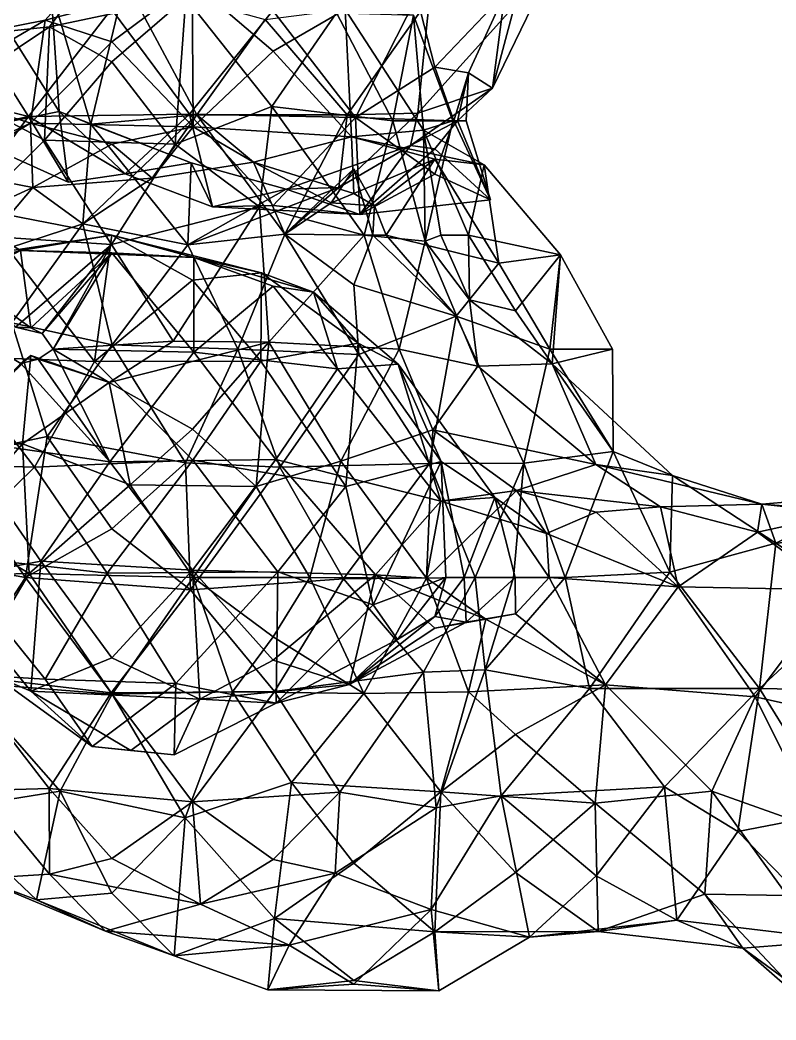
# Model space of a CAD drawing. Extents: x 290083 to 295691, y 4553739 to 4561622.
# Drawn here: x 293610.3 to 293728.3, y 4559033.9 to 4559189.9 of the extents above; entities that cross this region are included whole.
import ezdxf

# ---------------------------------------------------------------- set-up
doc = ezdxf.new("R2010")
doc.units = 0
doc.layers.add('Au_ppm_Pref_-_0_3', color=7, linetype='CONTINUOUS')

msp = doc.modelspace()

# ---------------------------------------------------------------- linework, layer by layer
at = {"layer": 'Au_ppm_Pref_-_0_3'}
for points in [[(293614.9, 4559188.85, 1828.14), (293602.07, 4559187.5, 1822.65), (293622.9, 4559199.68, 1823.33)], [(293622.9, 4559199.68, 1823.33), (293602.07, 4559187.5, 1822.65), (293614.21, 4559189.9, 1817.91)], [(293637.18, 4559195.9, 1816.82), (293622.9, 4559199.68, 1823.33), (293614.21, 4559189.9, 1817.91)], [(293622.9, 4559199.68, 1823.33), (293636.15, 4559193.36, 1829.73), (293614.9, 4559188.85, 1828.14)], [(293614.21, 4559189.9, 1817.91), (293624.6, 4559186.52, 1813.32), (293637.18, 4559195.9, 1816.82)], [(293626.68, 4559196.06, 1797.29), (293621.35, 4559173.67, 1793.46), (293615.13, 4559194.77, 1793.01)], [(293637.87, 4559175.1, 1800.14), (293621.35, 4559173.67, 1793.46), (293626.68, 4559196.06, 1797.29)], [(293637.3, 4559173.25, 1811.79), (293637.18, 4559195.9, 1816.82), (293624.6, 4559186.52, 1813.32)], [(293648.54, 4559189.99, 1799.08), (293637.87, 4559175.1, 1800.14), (293626.68, 4559196.06, 1797.29)], [(293637.3, 4559173.25, 1811.79), (293649.8, 4559185.06, 1813.81), (293637.18, 4559195.9, 1816.82)], [(293637.18, 4559195.9, 1816.82), (293649.8, 4559185.06, 1813.81), (293661.05, 4559191.54, 1817.59)], [(293611.62, 4559174.88, 1776.26), (293599.38, 4559194.27, 1773.52), (293596.49, 4559178.63, 1772.77)], [(293624.55, 4559191.62, 1774.17), (293599.38, 4559194.27, 1773.52), (293611.62, 4559174.88, 1776.26)], [(293616.42, 4559175.63, 1786.85), (293600.51, 4559172.43, 1783.42), (293604.77, 4559194.15, 1786.87)], [(293615.13, 4559194.77, 1793.01), (293616.42, 4559175.63, 1786.85), (293604.77, 4559194.15, 1786.87)], [(293615.13, 4559194.77, 1793.01), (293621.35, 4559173.67, 1793.46), (293616.42, 4559175.63, 1786.85)], [(293675, 4559182.55, 1779.01), (293685.92, 4559194.06, 1782.55), (293672.2, 4559193.58, 1776.16)], [(293675, 4559182.55, 1779.01), (293680.29, 4559181.68, 1781.8), (293685.92, 4559194.06, 1782.55)], [(293680.29, 4559181.68, 1781.8), (293684, 4559179.27, 1787.74), (293685.92, 4559194.06, 1782.55)], [(293685.92, 4559194.06, 1782.55), (293684, 4559179.27, 1787.74), (293690.22, 4559192.01, 1787.74)], [(293614.9, 4559188.85, 1828.14), (293636.15, 4559193.36, 1829.73), (293624.6, 4559183.38, 1832.37)], [(293634.51, 4559170.56, 1832.77), (293624.6, 4559183.38, 1832.37), (293636.15, 4559193.36, 1829.73)], [(293636.15, 4559193.36, 1829.73), (293649.6, 4559176.44, 1831.69), (293634.51, 4559170.56, 1832.77)], [(293649.6, 4559176.44, 1831.69), (293636.15, 4559193.36, 1829.73), (293659.69, 4559191.02, 1829.1)], [(293648.54, 4559189.99, 1799.08), (293674.17, 4559193.33, 1798.79), (293661.35, 4559175.15, 1798.8)], [(293662.64, 4559174.72, 1776.33), (293672.2, 4559193.58, 1776.16), (293649.74, 4559191.41, 1773.62)], [(293661.35, 4559175.15, 1798.8), (293674.17, 4559193.33, 1798.79), (293672.36, 4559175.36, 1793.08)], [(293662.64, 4559174.72, 1776.33), (293675, 4559182.55, 1779.01), (293672.2, 4559193.58, 1776.16)], [(293687.46, 4559192.16, 1793.63), (293672.36, 4559175.36, 1793.08), (293674.17, 4559193.33, 1798.79)], [(293636.75, 4559175.23, 1776.19), (293624.55, 4559191.62, 1774.17), (293611.62, 4559174.88, 1776.26)], [(293636.75, 4559175.23, 1776.19), (293649.74, 4559191.41, 1773.62), (293624.55, 4559191.62, 1774.17)], [(293636.75, 4559175.23, 1776.19), (293662.64, 4559174.72, 1776.33), (293649.74, 4559191.41, 1773.62)], [(293659.69, 4559191.02, 1829.1), (293668.46, 4559174.19, 1828.7), (293649.6, 4559176.44, 1831.69)], [(293662.03, 4559171.71, 1811.99), (293661.05, 4559191.54, 1817.59), (293649.8, 4559185.06, 1813.81)], [(293659.69, 4559191.02, 1829.1), (293671.68, 4559190.67, 1823.37), (293668.46, 4559174.19, 1828.7)], [(293671.68, 4559190.67, 1823.37), (293661.05, 4559191.54, 1817.59), (293673.26, 4559172.72, 1817.32)], [(293662.03, 4559171.71, 1811.99), (293673.26, 4559172.72, 1817.32), (293661.05, 4559191.54, 1817.59)], [(293672.36, 4559175.36, 1793.08), (293687.46, 4559192.16, 1793.63), (293684, 4559179.27, 1787.74)], [(293690.22, 4559192.01, 1787.74), (293684, 4559179.27, 1787.74), (293687.46, 4559192.16, 1793.63)], [(293595.72, 4559179.03, 1815.72), (293614.21, 4559189.9, 1817.91), (293602.07, 4559187.5, 1822.65)], [(293614.21, 4559189.9, 1817.91), (293595.72, 4559179.03, 1815.72), (293611.93, 4559173.85, 1811.48)], [(293611.93, 4559173.85, 1811.48), (293624.6, 4559186.52, 1813.32), (293614.21, 4559189.9, 1817.91)], [(293661.35, 4559175.15, 1798.8), (293637.87, 4559175.1, 1800.14), (293648.54, 4559189.99, 1799.08)], [(293671.68, 4559190.67, 1823.37), (293677.81, 4559174.19, 1823.37), (293668.46, 4559174.19, 1828.7)], [(293677.81, 4559174.19, 1823.37), (293671.68, 4559190.67, 1823.37), (293673.26, 4559172.72, 1817.32)], [(293614.9, 4559188.85, 1828.14), (293614.13, 4559171.17, 1833.24), (293599.72, 4559178.7, 1830.05)], [(293614.9, 4559188.85, 1828.14), (293599.72, 4559178.7, 1830.05), (293602.07, 4559187.5, 1822.65)], [(293614.9, 4559188.85, 1828.14), (293624.6, 4559183.38, 1832.37), (293614.13, 4559171.17, 1833.24)], [(293637.3, 4559173.25, 1811.79), (293624.6, 4559186.52, 1813.32), (293611.93, 4559173.85, 1811.48)], [(293637.3, 4559173.25, 1811.79), (293662.03, 4559171.71, 1811.99), (293649.8, 4559185.06, 1813.81)], [(293634.51, 4559170.56, 1832.77), (293614.13, 4559171.17, 1833.24), (293624.6, 4559183.38, 1832.37)], [(293662.64, 4559174.72, 1776.33), (293678, 4559174.19, 1780.38), (293675, 4559182.55, 1779.01)], [(293675, 4559182.55, 1779.01), (293678, 4559174.19, 1780.38), (293680.29, 4559181.68, 1781.8)], [(293679.92, 4559174.19, 1781.8), (293680.29, 4559181.68, 1781.8), (293678, 4559174.19, 1780.38)], [(293680.29, 4559181.68, 1781.8), (293679.92, 4559174.19, 1781.8), (293678.57, 4559174.19, 1783.48)], [(293680.29, 4559181.68, 1781.8), (293678.57, 4559174.19, 1783.48), (293684, 4559179.27, 1787.74)], [(293611.93, 4559173.85, 1811.48), (293595.72, 4559179.03, 1815.72), (293593.17, 4559165.18, 1811.49)], [(293611.62, 4559174.88, 1776.26), (293596.49, 4559178.63, 1772.77), (293598.67, 4559157.36, 1776.26)], [(293599.36, 4559156.57, 1834.32), (293599.72, 4559178.7, 1830.05), (293614.13, 4559171.17, 1833.24)], [(293684, 4559179.27, 1787.74), (293671.23, 4559170.32, 1787.74), (293672.36, 4559175.36, 1793.08)], [(293671.23, 4559170.32, 1787.74), (293684, 4559179.27, 1787.74), (293678.57, 4559174.19, 1783.48)], [(293616.42, 4559175.63, 1786.85), (293617.82, 4559164.6, 1781.8), (293600.51, 4559172.43, 1783.42)], [(293636.75, 4559175.23, 1776.19), (293611.62, 4559174.88, 1776.26), (293626.68, 4559165.94, 1781.81)], [(293616.42, 4559175.63, 1786.85), (293621.35, 4559173.67, 1793.46), (293637.02, 4559167.63, 1786.92)], [(293616.42, 4559175.63, 1786.85), (293626.68, 4559165.94, 1781.81), (293617.82, 4559164.6, 1781.8)], [(293616.42, 4559175.63, 1786.85), (293637.02, 4559167.63, 1786.92), (293626.68, 4559165.94, 1781.81)], [(293637.87, 4559175.1, 1800.14), (293630.93, 4559165.24, 1805.55), (293620.08, 4559158.14, 1799.33)], [(293637.87, 4559175.1, 1800.14), (293620.08, 4559158.14, 1799.33), (293621.35, 4559173.67, 1793.46)], [(293636.75, 4559175.23, 1776.19), (293626.68, 4559165.94, 1781.81), (293640.32, 4559160.78, 1781.8)], [(293630.93, 4559165.24, 1805.55), (293637.87, 4559175.1, 1800.14), (293646.71, 4559167.75, 1806.24)], [(293634.51, 4559170.56, 1832.77), (293649.6, 4559176.44, 1831.69), (293647.66, 4559160.77, 1832.78)], [(293636.75, 4559175.23, 1776.19), (293640.32, 4559160.78, 1781.8), (293649.8, 4559160.95, 1777.38)], [(293636.75, 4559175.23, 1776.19), (293649.8, 4559160.95, 1777.38), (293662.64, 4559174.72, 1776.33)], [(293637.87, 4559175.1, 1800.14), (293661.35, 4559175.15, 1798.8), (293651.61, 4559156.49, 1799.41)], [(293637.87, 4559175.1, 1800.14), (293651.61, 4559156.49, 1799.41), (293646.71, 4559167.75, 1806.24)], [(293647.66, 4559160.77, 1832.78), (293649.6, 4559176.44, 1831.69), (293664.02, 4559156.33, 1829.55)], [(293649.6, 4559176.44, 1831.69), (293668.46, 4559174.19, 1828.7), (293664.02, 4559156.33, 1829.55)], [(293660.05, 4559163.79, 1792.31), (293651.61, 4559156.49, 1799.41), (293661.35, 4559175.15, 1798.8)], [(293661.35, 4559175.15, 1798.8), (293672.36, 4559175.36, 1793.08), (293660.05, 4559163.79, 1792.31)], [(293660.05, 4559163.79, 1792.31), (293672.36, 4559175.36, 1793.08), (293671.23, 4559170.32, 1787.74)], [(293611.93, 4559173.85, 1811.48), (293593.17, 4559165.18, 1811.49), (293599.4, 4559166.28, 1808.19)], [(293611.62, 4559174.88, 1776.26), (293598.67, 4559157.36, 1776.26), (293600.51, 4559172.43, 1783.42)], [(293611.93, 4559173.85, 1811.48), (293599.4, 4559166.28, 1808.19), (293612.3, 4559163.77, 1804.63)], [(293611.62, 4559174.88, 1776.26), (293600.51, 4559172.43, 1783.42), (293617.82, 4559164.6, 1781.8)], [(293611.62, 4559174.88, 1776.26), (293617.82, 4559164.6, 1781.8), (293626.68, 4559165.94, 1781.81)], [(293637.3, 4559173.25, 1811.79), (293611.93, 4559173.85, 1811.48), (293624.6, 4559170.53, 1806.78)], [(293611.93, 4559173.85, 1811.48), (293612.3, 4559163.77, 1804.63), (293624.6, 4559170.53, 1806.78)], [(293620.08, 4559158.14, 1799.33), (293636.47, 4559154.86, 1793.4), (293621.35, 4559173.67, 1793.46)], [(293621.35, 4559173.67, 1793.46), (293636.47, 4559154.86, 1793.4), (293637.02, 4559167.63, 1786.92)], [(293663.3, 4559159.56, 1782.1), (293662.64, 4559174.72, 1776.33), (293649.8, 4559160.95, 1777.38)], [(293662.64, 4559174.72, 1776.33), (293663.3, 4559159.56, 1782.1), (293675, 4559165.84, 1779.02)], [(293662.64, 4559174.72, 1776.33), (293675, 4559165.84, 1779.02), (293678, 4559174.19, 1780.38)], [(293673.52, 4559155.41, 1823), (293664.02, 4559156.33, 1829.55), (293668.46, 4559174.19, 1828.7)], [(293677.81, 4559174.19, 1823.37), (293673.52, 4559155.41, 1823), (293668.46, 4559174.19, 1828.7)], [(293675, 4559169.82, 1783.25), (293671.23, 4559170.32, 1787.74), (293678.57, 4559174.19, 1783.48)], [(293673.52, 4559155.41, 1823), (293677.81, 4559174.19, 1823.37), (293673.26, 4559172.72, 1817.32)], [(293683.73, 4559161.84, 1781.8), (293675, 4559169.82, 1783.25), (293678.57, 4559174.19, 1783.48)], [(293683.73, 4559161.84, 1781.8), (293678, 4559174.19, 1780.38), (293675, 4559165.84, 1779.02)], [(293683.73, 4559161.84, 1781.8), (293679.92, 4559174.19, 1781.8), (293678, 4559174.19, 1780.38)], [(293679.92, 4559174.19, 1781.8), (293683.73, 4559161.84, 1781.8), (293678.57, 4559174.19, 1783.48)], [(293637.3, 4559173.25, 1811.79), (293624.6, 4559170.53, 1806.78), (293630.93, 4559165.24, 1805.55)], [(293637.3, 4559173.25, 1811.79), (293630.93, 4559165.24, 1805.55), (293646.71, 4559167.75, 1806.24)], [(293637.3, 4559173.25, 1811.79), (293646.71, 4559167.75, 1806.24), (293662.03, 4559171.71, 1811.99)], [(293662.03, 4559171.71, 1811.99), (293682.74, 4559167.32, 1811.49), (293673.26, 4559172.72, 1817.32)], [(293675.96, 4559156.37, 1817.43), (293673.52, 4559155.41, 1823), (293673.26, 4559172.72, 1817.32)], [(293680.26, 4559156.37, 1813.98), (293673.26, 4559172.72, 1817.32), (293682.74, 4559167.32, 1811.49)], [(293680.26, 4559156.37, 1813.98), (293675.96, 4559156.37, 1817.43), (293673.26, 4559172.72, 1817.32)], [(293599.36, 4559156.57, 1834.32), (293614.13, 4559171.17, 1833.24), (293624.57, 4559154.91, 1833.9)], [(293624.6, 4559170.53, 1806.78), (293612.3, 4559163.77, 1804.63), (293630.93, 4559165.24, 1805.55)], [(293634.51, 4559170.56, 1832.77), (293624.57, 4559154.91, 1833.9), (293614.13, 4559171.17, 1833.24)], [(293634.51, 4559170.56, 1832.77), (293647.66, 4559160.77, 1832.78), (293624.57, 4559154.91, 1833.9)], [(293646.71, 4559167.75, 1806.24), (293662.4, 4559162.87, 1807.72), (293662.03, 4559171.71, 1811.99)], [(293662.4, 4559162.87, 1807.72), (293675, 4559168.23, 1807.54), (293662.03, 4559171.71, 1811.99)], [(293662.03, 4559171.71, 1811.99), (293675, 4559168.23, 1807.54), (293682.74, 4559167.32, 1811.49)], [(293660.05, 4559163.79, 1792.31), (293671.23, 4559170.32, 1787.74), (293651.82, 4559163.5, 1787.88)], [(293651.82, 4559163.5, 1787.88), (293671.23, 4559170.32, 1787.74), (293663.3, 4559159.56, 1782.1)], [(293663.3, 4559159.56, 1782.1), (293671.23, 4559170.32, 1787.74), (293675, 4559169.82, 1783.25)], [(293663.3, 4559159.56, 1782.1), (293675, 4559169.82, 1783.25), (293683.73, 4559161.84, 1781.8)], [(293637.02, 4559167.63, 1786.92), (293640.32, 4559160.78, 1781.8), (293626.68, 4559165.94, 1781.81)], [(293651.82, 4559163.5, 1787.88), (293637.02, 4559167.63, 1786.92), (293636.47, 4559154.86, 1793.4)], [(293640.32, 4559160.78, 1781.8), (293637.02, 4559167.63, 1786.92), (293651.82, 4559163.5, 1787.88)], [(293646.71, 4559167.75, 1806.24), (293651.61, 4559156.49, 1799.41), (293658.85, 4559161.39, 1805.55)], [(293646.71, 4559167.75, 1806.24), (293658.85, 4559161.39, 1805.55), (293662.4, 4559162.87, 1807.72)], [(293662.4, 4559162.87, 1807.72), (293665.61, 4559160.92, 1805.55), (293675, 4559168.23, 1807.54)], [(293667.41, 4559156.37, 1805.55), (293675, 4559168.23, 1807.54), (293665.61, 4559160.92, 1805.55)], [(293667.41, 4559156.37, 1805.55), (293685.02, 4559151.95, 1808.25), (293675, 4559168.23, 1807.54)], [(293685.02, 4559151.95, 1808.25), (293682.74, 4559167.32, 1811.49), (293675, 4559168.23, 1807.54)], [(293680.26, 4559156.37, 1813.98), (293682.74, 4559167.32, 1811.49), (293694.62, 4559153.3, 1811.49)], [(293685.02, 4559151.95, 1808.25), (293694.62, 4559153.3, 1811.49), (293682.74, 4559167.32, 1811.49)], [(293612.3, 4559163.77, 1804.63), (293599.4, 4559166.28, 1808.19), (293591.24, 4559154.15, 1806.27)], [(293658.85, 4559161.39, 1805.55), (293651.61, 4559156.49, 1799.41), (293662.4, 4559166.68, 1802.12)], [(293662.4, 4559166.68, 1802.12), (293651.61, 4559156.49, 1799.41), (293665.33, 4559156.37, 1804.17)], [(293658.85, 4559161.39, 1805.55), (293662.4, 4559166.68, 1802.12), (293665.61, 4559160.92, 1805.55)], [(293665.61, 4559160.92, 1805.55), (293662.4, 4559166.68, 1802.12), (293665.33, 4559156.37, 1804.17)], [(293663.3, 4559159.56, 1782.1), (293683.73, 4559161.84, 1781.8), (293675, 4559165.84, 1779.02)], [(293612.3, 4559163.77, 1804.63), (293620.08, 4559158.14, 1799.33), (293630.93, 4559165.24, 1805.55)], [(293591.24, 4559154.15, 1806.27), (293602.71, 4559152.47, 1800.53), (293612.3, 4559163.77, 1804.63)], [(293612.3, 4559163.77, 1804.63), (293602.71, 4559152.47, 1800.53), (293620.08, 4559158.14, 1799.33)], [(293651.61, 4559156.49, 1799.41), (293660.05, 4559163.79, 1792.31), (293636.47, 4559154.86, 1793.4)], [(293660.05, 4559163.79, 1792.31), (293651.82, 4559163.5, 1787.88), (293636.47, 4559154.86, 1793.4)], [(293651.82, 4559163.5, 1787.88), (293663.3, 4559159.56, 1782.1), (293640.32, 4559160.78, 1781.8)], [(293658.85, 4559161.39, 1805.55), (293665.61, 4559160.92, 1805.55), (293662.4, 4559162.87, 1807.72)], [(293610.39, 4559153.94, 1841.84), (293598.13, 4559161.51, 1846.87), (293594.5, 4559145.48, 1841.19)], [(293608.64, 4559153.9, 1852.24), (293598.13, 4559161.51, 1846.87), (293624.6, 4559156.37, 1847.13)], [(293598.13, 4559161.51, 1846.87), (293610.39, 4559153.94, 1841.84), (293624.6, 4559156.37, 1847.13)], [(293647.66, 4559160.77, 1832.78), (293634.21, 4559139.78, 1833.43), (293624.57, 4559154.91, 1833.9)], [(293647.66, 4559160.77, 1832.78), (293649.12, 4559139.63, 1828.97), (293634.21, 4559139.78, 1833.43)], [(293640.32, 4559160.78, 1781.8), (293663.3, 4559159.56, 1782.1), (293649.8, 4559160.95, 1777.38)], [(293647.66, 4559160.77, 1832.78), (293664.02, 4559156.33, 1829.55), (293649.12, 4559139.63, 1828.97)], [(293667.41, 4559156.37, 1805.55), (293665.61, 4559160.92, 1805.55), (293665.33, 4559156.37, 1804.17)], [(293609.02, 4559142.67, 1796.84), (293620.08, 4559158.14, 1799.33), (293602.71, 4559152.47, 1800.53)], [(293624.65, 4559139.22, 1795.93), (293620.08, 4559158.14, 1799.33), (293609.02, 4559142.67, 1796.84)], [(293620.08, 4559158.14, 1799.33), (293624.65, 4559139.22, 1795.93), (293636.47, 4559154.86, 1793.4)], [(293609.59, 4559141.97, 1835.25), (293599.36, 4559156.57, 1834.32), (293624.57, 4559154.91, 1833.9)], [(293608.64, 4559153.9, 1852.24), (293624.6, 4559156.37, 1847.13), (293621.91, 4559136.65, 1852.76)], [(293637.42, 4559152.87, 1841.53), (293624.6, 4559156.37, 1847.13), (293610.39, 4559153.94, 1841.84)], [(293621.91, 4559136.65, 1852.76), (293624.6, 4559156.37, 1847.13), (293637.2, 4559149.31, 1850.72)], [(293637.2, 4559149.31, 1850.72), (293624.6, 4559156.37, 1847.13), (293647.99, 4559150.47, 1846.01)], [(293647.99, 4559150.47, 1846.01), (293624.6, 4559156.37, 1847.13), (293637.42, 4559152.87, 1841.53)], [(293651.61, 4559156.49, 1799.41), (293636.47, 4559154.86, 1793.4), (293644.26, 4559138.55, 1798.56)], [(293651.61, 4559156.49, 1799.41), (293644.26, 4559138.55, 1798.56), (293663.14, 4559137.72, 1800.81)], [(293651.61, 4559156.49, 1799.41), (293663.14, 4559137.72, 1800.81), (293662.4, 4559148.62, 1802.97)], [(293665.33, 4559156.37, 1804.17), (293651.61, 4559156.49, 1799.41), (293662.4, 4559148.62, 1802.97)], [(293662.4, 4559148.62, 1802.97), (293678.35, 4559143.68, 1803.88), (293665.33, 4559156.37, 1804.17)], [(293667.41, 4559156.37, 1805.55), (293665.33, 4559156.37, 1804.17), (293678.35, 4559143.68, 1803.88)], [(293678.35, 4559143.68, 1803.88), (293685.02, 4559151.95, 1808.25), (293667.41, 4559156.37, 1805.55)], [(293675.96, 4559156.37, 1817.43), (293680.43, 4559146.23, 1817.43), (293673.52, 4559155.41, 1823)], [(293675.96, 4559156.37, 1817.43), (293680.26, 4559156.37, 1813.98), (293680.43, 4559146.23, 1817.43)], [(293680.43, 4559146.23, 1817.43), (293680.26, 4559156.37, 1813.98), (293687.6, 4559144.52, 1813.48)], [(293687.6, 4559144.52, 1813.48), (293680.26, 4559156.37, 1813.98), (293694.62, 4559153.3, 1811.49)], [(293609.59, 4559141.97, 1835.25), (293624.57, 4559154.91, 1833.9), (293613.74, 4559141.01, 1835.25)], [(293615.49, 4559138.55, 1835.25), (293613.74, 4559141.01, 1835.25), (293624.57, 4559154.91, 1833.9)], [(293615.49, 4559138.55, 1835.25), (293624.57, 4559154.91, 1833.9), (293634.21, 4559139.78, 1833.43)], [(293624.65, 4559139.22, 1795.93), (293644.26, 4559138.55, 1798.56), (293636.47, 4559154.86, 1793.4)], [(293649.12, 4559139.63, 1828.97), (293664.02, 4559156.33, 1829.55), (293669.44, 4559138.55, 1826.69)], [(293669.44, 4559138.55, 1826.69), (293664.02, 4559156.33, 1829.55), (293673.52, 4559155.41, 1823)], [(293673.52, 4559155.41, 1823), (293681.74, 4559135.88, 1821.6), (293669.44, 4559138.55, 1826.69)], [(293680.43, 4559146.23, 1817.43), (293681.74, 4559135.88, 1821.6), (293673.52, 4559155.41, 1823)], [(293599.4, 4559150.96, 1837.06), (293610.39, 4559153.94, 1841.84), (293594.5, 4559145.48, 1841.19)], [(293608.64, 4559153.9, 1852.24), (293621.91, 4559136.65, 1852.76), (293599.2, 4559137.47, 1855.14)], [(293599.4, 4559150.96, 1837.06), (293612, 4559141.89, 1836.36), (293610.39, 4559153.94, 1841.84)], [(293637.42, 4559152.87, 1841.53), (293610.39, 4559153.94, 1841.84), (293624.6, 4559153.61, 1836.17)], [(293624.6, 4559153.61, 1836.17), (293610.39, 4559153.94, 1841.84), (293612, 4559141.89, 1836.36)], [(293624.6, 4559153.61, 1836.17), (293612, 4559141.89, 1836.36), (293613.74, 4559141.01, 1835.25)], [(293615.49, 4559138.55, 1835.25), (293624.6, 4559153.61, 1836.17), (293613.74, 4559141.01, 1835.25)], [(293615.49, 4559138.55, 1835.25), (293637.4, 4559138.09, 1836.11), (293624.6, 4559153.61, 1836.17)], [(293637.4, 4559138.09, 1836.11), (293637.42, 4559152.87, 1841.53), (293624.6, 4559153.61, 1836.17)], [(293685.02, 4559151.95, 1808.25), (293692.99, 4559138.55, 1806.51), (293694.62, 4559153.3, 1811.49)], [(293687.6, 4559144.52, 1813.48), (293694.62, 4559153.3, 1811.49), (293693.32, 4559136.25, 1816.48)], [(293692.99, 4559138.55, 1806.51), (293702.75, 4559138.55, 1811.49), (293694.62, 4559153.3, 1811.49)], [(293694.62, 4559153.3, 1811.49), (293702.75, 4559138.55, 1811.49), (293693.32, 4559136.25, 1816.48)], [(293637.42, 4559152.87, 1841.53), (293637.4, 4559138.09, 1836.11), (293649.8, 4559148.4, 1837.91)], [(293637.42, 4559152.87, 1841.53), (293656.08, 4559147.43, 1841.19), (293647.99, 4559150.47, 1846.01)], [(293656.08, 4559147.43, 1841.19), (293637.42, 4559152.87, 1841.53), (293649.8, 4559148.4, 1837.91)], [(293685.02, 4559151.95, 1808.25), (293678.35, 4559143.68, 1803.88), (293692.99, 4559138.55, 1806.51)], [(293599.4, 4559150.96, 1837.06), (293609.59, 4559141.97, 1835.25), (293612, 4559141.89, 1836.36)], [(293637.2, 4559149.31, 1850.72), (293647.99, 4559150.47, 1846.01), (293647.85, 4559136.67, 1851.52)], [(293647.99, 4559150.47, 1846.01), (293663.04, 4559139.49, 1847.33), (293647.85, 4559136.67, 1851.52)], [(293656.08, 4559147.43, 1841.19), (293663.04, 4559139.49, 1847.33), (293647.99, 4559150.47, 1846.01)], [(293621.91, 4559136.65, 1852.76), (293637.2, 4559149.31, 1850.72), (293647.85, 4559136.67, 1851.52)], [(293662.4, 4559148.62, 1802.97), (293663.14, 4559137.72, 1800.81), (293678.35, 4559143.68, 1803.88)], [(293659.84, 4559135.51, 1837.47), (293649.8, 4559148.4, 1837.91), (293637.4, 4559138.09, 1836.11)], [(293659.84, 4559135.51, 1837.47), (293656.08, 4559147.43, 1841.19), (293649.8, 4559148.4, 1837.91)], [(293669.28, 4559136.19, 1841.19), (293663.04, 4559139.49, 1847.33), (293656.08, 4559147.43, 1841.19)], [(293669.28, 4559136.19, 1841.19), (293656.08, 4559147.43, 1841.19), (293659.84, 4559135.51, 1837.47)], [(293680.43, 4559146.23, 1817.43), (293693.32, 4559136.25, 1816.48), (293681.74, 4559135.88, 1821.6)], [(293680.43, 4559146.23, 1817.43), (293687.6, 4559144.52, 1813.48), (293693.32, 4559136.25, 1816.48)], [(293609.02, 4559142.67, 1796.84), (293598.26, 4559121.48, 1798.92), (293614.51, 4559124.92, 1796.25)], [(293624.65, 4559139.22, 1795.93), (293609.02, 4559142.67, 1796.84), (293614.51, 4559124.92, 1796.25)], [(293678.35, 4559143.68, 1803.88), (293663.14, 4559137.72, 1800.81), (293674.17, 4559120.72, 1801.66)], [(293674.17, 4559120.72, 1801.66), (293688.89, 4559120.75, 1804.92), (293678.35, 4559143.68, 1803.88)], [(293678.35, 4559143.68, 1803.88), (293688.89, 4559120.75, 1804.92), (293692.99, 4559138.55, 1806.51)], [(293609.59, 4559141.97, 1835.25), (293613.74, 4559141.01, 1835.25), (293612, 4559141.89, 1836.36)], [(293624.65, 4559139.22, 1795.93), (293614.51, 4559124.92, 1796.25), (293636.11, 4559120.79, 1795.48)], [(293624.2, 4559133.35, 1830.1), (293615.49, 4559138.55, 1835.25), (293634.21, 4559139.78, 1833.43)], [(293624.2, 4559133.35, 1830.1), (293634.21, 4559139.78, 1833.43), (293649.12, 4559139.63, 1828.97)], [(293637.2, 4559126.09, 1827.53), (293624.2, 4559133.35, 1830.1), (293649.12, 4559139.63, 1828.97)], [(293624.65, 4559139.22, 1795.93), (293636.11, 4559120.79, 1795.48), (293644.26, 4559138.55, 1798.56)], [(293647.13, 4559117.13, 1825.83), (293637.2, 4559126.09, 1827.53), (293649.12, 4559139.63, 1828.97)], [(293647.13, 4559117.13, 1825.83), (293649.12, 4559139.63, 1828.97), (293660.38, 4559121.07, 1826.88)], [(293661.11, 4559117.1, 1851.25), (293647.85, 4559136.67, 1851.52), (293663.04, 4559139.49, 1847.33)], [(293660.38, 4559121.07, 1826.88), (293649.12, 4559139.63, 1828.97), (293669.44, 4559138.55, 1826.69)], [(293675.99, 4559121.04, 1847.09), (293661.11, 4559117.1, 1851.25), (293663.04, 4559139.49, 1847.33)], [(293675.99, 4559121.04, 1847.09), (293663.04, 4559139.49, 1847.33), (293669.28, 4559136.19, 1841.19)], [(293606.61, 4559138.55, 1835.25), (293610.42, 4559136.32, 1835.25), (293599.4, 4559125.43, 1833.69)], [(293606.61, 4559138.55, 1835.25), (293600.37, 4559124.47, 1836.95), (293610.42, 4559136.32, 1835.25)], [(293624.32, 4559120.99, 1836.36), (293615.49, 4559138.55, 1835.25), (293613.11, 4559136.99, 1835.25)], [(293624.2, 4559133.35, 1830.1), (293613.11, 4559136.99, 1835.25), (293615.49, 4559138.55, 1835.25)], [(293624.32, 4559120.99, 1836.36), (293637.4, 4559138.09, 1836.11), (293615.49, 4559138.55, 1835.25)], [(293650.21, 4559121.31, 1836.67), (293637.4, 4559138.09, 1836.11), (293624.32, 4559120.99, 1836.36)], [(293644.26, 4559138.55, 1798.56), (293636.11, 4559120.79, 1795.48), (293650.85, 4559120.15, 1798.75)], [(293650.21, 4559121.31, 1836.67), (293659.84, 4559135.51, 1837.47), (293637.4, 4559138.09, 1836.11)], [(293650.85, 4559120.15, 1798.75), (293663.14, 4559137.72, 1800.81), (293644.26, 4559138.55, 1798.56)], [(293663.14, 4559137.72, 1800.81), (293650.85, 4559120.15, 1798.75), (293674.17, 4559120.72, 1801.66)], [(293660.38, 4559121.07, 1826.88), (293669.44, 4559138.55, 1826.69), (293674.69, 4559125.95, 1825.26)], [(293669.44, 4559138.55, 1826.69), (293681.74, 4559135.88, 1821.6), (293674.69, 4559125.95, 1825.26)], [(293688.89, 4559120.75, 1804.92), (293702.83, 4559122.58, 1810.79), (293692.99, 4559138.55, 1806.51)], [(293692.99, 4559138.55, 1806.51), (293702.83, 4559122.58, 1810.79), (293702.75, 4559138.55, 1811.49)], [(293702.75, 4559138.55, 1811.49), (293702.83, 4559122.58, 1810.79), (293693.32, 4559136.25, 1816.48)], [(293599.2, 4559137.47, 1855.14), (293612.56, 4559120.12, 1854.18), (293590.28, 4559120.74, 1854.71)], [(293612.56, 4559120.12, 1854.18), (293599.2, 4559137.47, 1855.14), (293621.91, 4559136.65, 1852.76)], [(293612, 4559137.57, 1834.92), (293610.68, 4559123.77, 1827.85), (293599.4, 4559125.43, 1833.69)], [(293612, 4559137.57, 1834.92), (293599.4, 4559125.43, 1833.69), (293610.42, 4559136.32, 1835.25)], [(293624.32, 4559120.99, 1836.36), (293610.42, 4559136.32, 1835.25), (293600.37, 4559124.47, 1836.95)], [(293613.11, 4559136.99, 1835.25), (293612, 4559137.57, 1834.92), (293610.42, 4559136.32, 1835.25)], [(293624.32, 4559120.99, 1836.36), (293613.11, 4559136.99, 1835.25), (293610.42, 4559136.32, 1835.25)], [(293612, 4559137.57, 1834.92), (293624.2, 4559133.35, 1830.1), (293610.68, 4559123.77, 1827.85)], [(293613.11, 4559136.99, 1835.25), (293624.2, 4559133.35, 1830.1), (293612, 4559137.57, 1834.92)], [(293637.26, 4559121.24, 1851.55), (293612.56, 4559120.12, 1854.18), (293621.91, 4559136.65, 1852.76)], [(293637.26, 4559121.24, 1851.55), (293621.91, 4559136.65, 1852.76), (293647.85, 4559136.67, 1851.52)], [(293637.26, 4559121.24, 1851.55), (293647.85, 4559136.67, 1851.52), (293661.11, 4559117.1, 1851.25)], [(293669.28, 4559136.19, 1841.19), (293659.84, 4559135.51, 1837.47), (293675.94, 4559114.81, 1835.33)], [(293684.39, 4559115.39, 1840.22), (293675.99, 4559121.04, 1847.09), (293669.28, 4559136.19, 1841.19)], [(293684.39, 4559115.39, 1840.22), (293669.28, 4559136.19, 1841.19), (293675.94, 4559114.81, 1835.33)], [(293700.12, 4559120.56, 1823.37), (293681.74, 4559135.88, 1821.6), (293693.32, 4559136.25, 1816.48)], [(293700.12, 4559120.56, 1823.37), (293693.32, 4559136.25, 1816.48), (293712.13, 4559118.82, 1817.21)], [(293693.32, 4559136.25, 1816.48), (293702.83, 4559122.58, 1810.79), (293712.13, 4559118.82, 1817.21)], [(293650.21, 4559121.31, 1836.67), (293675.94, 4559114.81, 1835.33), (293659.84, 4559135.51, 1837.47)], [(293700.12, 4559120.56, 1823.37), (293674.69, 4559125.95, 1825.26), (293681.74, 4559135.88, 1821.6)], [(293627.47, 4559117.36, 1825.85), (293610.68, 4559123.77, 1827.85), (293624.2, 4559133.35, 1830.1)], [(293624.2, 4559133.35, 1830.1), (293637.2, 4559126.09, 1827.53), (293627.47, 4559117.36, 1825.85)], [(293599.4, 4559125.43, 1833.69), (293610.68, 4559123.77, 1827.85), (293586.39, 4559122.14, 1828.83)], [(293637.2, 4559126.09, 1827.53), (293647.13, 4559117.13, 1825.83), (293627.47, 4559117.36, 1825.85)], [(293673.7, 4559102.82, 1829.71), (293660.38, 4559121.07, 1826.88), (293674.69, 4559125.95, 1825.26)], [(293687.75, 4559116.5, 1829.41), (293673.7, 4559102.82, 1829.71), (293674.69, 4559125.95, 1825.26)], [(293687.75, 4559116.5, 1829.41), (293674.69, 4559125.95, 1825.26), (293700.12, 4559120.56, 1823.37)], [(293610.68, 4559123.77, 1827.85), (293599.4, 4559111.05, 1826.6), (293586.39, 4559122.14, 1828.83)], [(293613.54, 4559105.49, 1836.83), (293600.37, 4559124.47, 1836.95), (293598.01, 4559102.5, 1841.03)], [(293611.14, 4559102.91, 1798.69), (293614.51, 4559124.92, 1796.25), (293598.26, 4559121.48, 1798.92)], [(293610.68, 4559123.77, 1827.85), (293611.7, 4559103.53, 1825.37), (293599.4, 4559111.05, 1826.6)], [(293624.32, 4559120.99, 1836.36), (293600.37, 4559124.47, 1836.95), (293613.54, 4559105.49, 1836.83)], [(293610.68, 4559123.77, 1827.85), (293627.47, 4559117.36, 1825.85), (293611.7, 4559103.53, 1825.37)], [(293614.51, 4559124.92, 1796.25), (293611.14, 4559102.91, 1798.69), (293624.6, 4559110.52, 1796.21)], [(293614.51, 4559124.92, 1796.25), (293624.6, 4559110.52, 1796.21), (293636.11, 4559120.79, 1795.48)], [(293695.36, 4559102.92, 1807.83), (293702.83, 4559122.58, 1810.79), (293688.89, 4559120.75, 1804.92)], [(293702.83, 4559122.58, 1810.79), (293695.36, 4559102.92, 1807.83), (293711.71, 4559103.77, 1812.33)], [(293711.71, 4559103.77, 1812.33), (293712.13, 4559118.82, 1817.21), (293702.83, 4559122.58, 1810.79)], [(293588.64, 4559106.91, 1801.81), (293611.14, 4559102.91, 1798.69), (293598.26, 4559121.48, 1798.92)], [(293590.28, 4559120.74, 1854.71), (293612.56, 4559120.12, 1854.18), (293598.55, 4559106.45, 1853.31)], [(293612.56, 4559120.12, 1854.18), (293637.26, 4559121.24, 1851.55), (293623.89, 4559103.61, 1852.86)], [(293637.2, 4559104.05, 1836.66), (293624.32, 4559120.99, 1836.36), (293613.54, 4559105.49, 1836.83)], [(293637.26, 4559121.24, 1851.55), (293650.55, 4559103.8, 1851.86), (293623.89, 4559103.61, 1852.86)], [(293650.21, 4559121.31, 1836.67), (293624.32, 4559120.99, 1836.36), (293637.2, 4559104.05, 1836.66)], [(293636.11, 4559120.79, 1795.48), (293624.6, 4559110.52, 1796.21), (293636.88, 4559101.01, 1797.16)], [(293636.11, 4559120.79, 1795.48), (293636.88, 4559101.01, 1797.16), (293650.85, 4559120.15, 1798.75)], [(293650.21, 4559121.31, 1836.67), (293637.2, 4559104.05, 1836.66), (293665.74, 4559103.32, 1835.36)], [(293637.26, 4559121.24, 1851.55), (293661.11, 4559117.1, 1851.25), (293650.55, 4559103.8, 1851.86)], [(293660.38, 4559121.07, 1826.88), (293655.54, 4559102.92, 1826.61), (293647.13, 4559117.13, 1825.83)], [(293650.21, 4559121.31, 1836.67), (293665.74, 4559103.32, 1835.36), (293675.94, 4559114.81, 1835.33)], [(293660.75, 4559102.7, 1800.08), (293674.17, 4559120.72, 1801.66), (293650.85, 4559120.15, 1798.75)], [(293660.38, 4559121.07, 1826.88), (293673.7, 4559102.82, 1829.71), (293655.54, 4559102.92, 1826.61)], [(293674.17, 4559120.72, 1801.66), (293660.75, 4559102.7, 1800.08), (293681.32, 4559102.92, 1802.57)], [(293661.11, 4559117.1, 1851.25), (293675.99, 4559121.04, 1847.09), (293665.39, 4559098.63, 1849.97)], [(293676.72, 4559102.92, 1847.13), (293665.39, 4559098.63, 1849.97), (293675.99, 4559121.04, 1847.09)], [(293681.32, 4559102.92, 1802.57), (293688.89, 4559120.75, 1804.92), (293674.17, 4559120.72, 1801.66)], [(293679.6, 4559102.92, 1843.36), (293675.99, 4559121.04, 1847.09), (293684.39, 4559115.39, 1840.22)], [(293675.99, 4559121.04, 1847.09), (293679.6, 4559102.92, 1843.36), (293676.72, 4559102.92, 1847.13)], [(293687.28, 4559102.92, 1805.55), (293688.89, 4559120.75, 1804.92), (293681.32, 4559102.92, 1802.57)], [(293695.36, 4559102.92, 1807.83), (293688.89, 4559120.75, 1804.92), (293687.28, 4559102.92, 1805.55)], [(293687.75, 4559116.5, 1829.41), (293700.12, 4559120.56, 1823.37), (293710.23, 4559113.93, 1828.25)], [(293700.12, 4559120.56, 1823.37), (293726.04, 4559114.38, 1823.37), (293710.23, 4559113.93, 1828.25)], [(293700.12, 4559120.56, 1823.37), (293712.13, 4559118.82, 1817.21), (293726.04, 4559114.38, 1823.37)], [(293612.56, 4559120.12, 1854.18), (293623.89, 4559103.61, 1852.86), (293598.55, 4559106.45, 1853.31)], [(293660.75, 4559102.7, 1800.08), (293650.85, 4559120.15, 1798.75), (293636.88, 4559101.01, 1797.16)], [(293627.47, 4559117.36, 1825.85), (293637.33, 4559102.9, 1824.83), (293611.7, 4559103.53, 1825.37)], [(293647.13, 4559117.13, 1825.83), (293637.33, 4559102.9, 1824.83), (293627.47, 4559117.36, 1825.85)], [(293711.71, 4559103.77, 1812.33), (293728.25, 4559108.29, 1816.85), (293712.13, 4559118.82, 1817.21)], [(293728.25, 4559108.29, 1816.85), (293726.04, 4559114.38, 1823.37), (293712.13, 4559118.82, 1817.21)], [(293647.13, 4559117.13, 1825.83), (293655.54, 4559102.92, 1826.61), (293637.33, 4559102.9, 1824.83)], [(293665.39, 4559098.63, 1849.97), (293650.55, 4559103.8, 1851.86), (293661.11, 4559117.1, 1851.25)], [(293675.94, 4559114.81, 1835.33), (293673.7, 4559102.82, 1829.71), (293687.75, 4559116.5, 1829.41)], [(293675.94, 4559114.81, 1835.33), (293687.75, 4559116.5, 1829.41), (293692.45, 4559109.78, 1835.25)], [(293700.2, 4559113.11, 1832.71), (293692.45, 4559109.78, 1835.25), (293687.75, 4559116.5, 1829.41)], [(293700.2, 4559113.11, 1832.71), (293687.75, 4559116.5, 1829.41), (293710.23, 4559113.93, 1828.25)], [(293750.21, 4559116.42, 1823.09), (293740.32, 4559113.27, 1827.92), (293726.04, 4559114.38, 1823.37)], [(293750.21, 4559116.42, 1823.09), (293726.04, 4559114.38, 1823.37), (293737.99, 4559113.05, 1820)], [(293675.94, 4559114.81, 1835.33), (293665.74, 4559103.32, 1835.36), (293673.7, 4559102.82, 1829.71)], [(293684.39, 4559115.39, 1840.22), (293675.94, 4559114.81, 1835.33), (293692.45, 4559109.78, 1835.25)], [(293679.6, 4559102.92, 1843.36), (293684.39, 4559115.39, 1840.22), (293687.56, 4559102.92, 1841.19)], [(293684.39, 4559115.39, 1840.22), (293692.86, 4559102.92, 1837.73), (293687.56, 4559102.92, 1841.19)], [(293684.39, 4559115.39, 1840.22), (293692.45, 4559109.78, 1835.25), (293692.86, 4559102.92, 1837.73)], [(293710.23, 4559113.93, 1828.25), (293726.04, 4559114.38, 1823.37), (293725.38, 4559109.97, 1829.03)], [(293740.32, 4559113.27, 1827.92), (293725.38, 4559109.97, 1829.03), (293726.04, 4559114.38, 1823.37)], [(293726.04, 4559114.38, 1823.37), (293728.25, 4559108.29, 1816.85), (293737.99, 4559113.05, 1820)], [(293713, 4559101.48, 1834.88), (293692.45, 4559109.78, 1835.25), (293700.2, 4559113.11, 1832.71)], [(293700.2, 4559113.11, 1832.71), (293710.23, 4559113.93, 1828.25), (293713, 4559101.48, 1834.88)], [(293713, 4559101.48, 1834.88), (293710.23, 4559113.93, 1828.25), (293725.38, 4559109.97, 1829.03)], [(293737.55, 4559100.98, 1834.79), (293725.38, 4559109.97, 1829.03), (293740.32, 4559113.27, 1827.92)], [(293728.25, 4559108.29, 1816.85), (293747.88, 4559109.81, 1816.42), (293737.99, 4559113.05, 1820)], [(293599.4, 4559111.05, 1826.6), (293611.7, 4559103.53, 1825.37), (293586.8, 4559102.92, 1823.39)], [(293611.14, 4559102.91, 1798.69), (293636.88, 4559101.01, 1797.16), (293624.6, 4559110.52, 1796.21)], [(293692.86, 4559102.92, 1837.73), (293692.45, 4559109.78, 1835.25), (293713, 4559101.48, 1834.88)], [(293713, 4559101.48, 1834.88), (293725.38, 4559109.97, 1829.03), (293737.55, 4559100.98, 1834.79)], [(293741.13, 4559099.9, 1813.98), (293747.88, 4559109.81, 1816.42), (293728.25, 4559108.29, 1816.85)], [(293711.71, 4559103.77, 1812.33), (293725.66, 4559085.59, 1813.55), (293728.25, 4559108.29, 1816.85)], [(293725.66, 4559085.59, 1813.55), (293741.13, 4559099.9, 1813.98), (293728.25, 4559108.29, 1816.85)], [(293588.64, 4559106.91, 1801.81), (293601.17, 4559087.67, 1801.3), (293611.14, 4559102.91, 1798.69)], [(293598.55, 4559106.45, 1853.31), (293614.23, 4559087.03, 1851.38), (293606.41, 4559087.5, 1847.13)], [(293598.55, 4559106.45, 1853.31), (293623.89, 4559103.61, 1852.86), (293614.23, 4559087.03, 1851.38)], [(293612, 4559085.16, 1841.2), (293613.54, 4559105.49, 1836.83), (293598.01, 4559102.5, 1841.03)], [(293612, 4559085.16, 1841.2), (293624.6, 4559090.37, 1837.01), (293613.54, 4559105.49, 1836.83)], [(293637.2, 4559104.05, 1836.66), (293613.54, 4559105.49, 1836.83), (293624.6, 4559090.37, 1837.01)], [(293611.7, 4559103.53, 1825.37), (293601.66, 4559086.55, 1822.82), (293586.8, 4559102.92, 1823.39)], [(293601.66, 4559086.55, 1822.82), (293611.7, 4559103.53, 1825.37), (293624.65, 4559084.69, 1824.86)], [(293637.33, 4559102.9, 1824.83), (293624.65, 4559084.69, 1824.86), (293611.7, 4559103.53, 1825.37)], [(293614.23, 4559087.03, 1851.38), (293623.89, 4559103.61, 1852.86), (293634.63, 4559086.37, 1851.43)], [(293650.55, 4559103.8, 1851.86), (293634.63, 4559086.37, 1851.43), (293623.89, 4559103.61, 1852.86)], [(293637.2, 4559104.05, 1836.66), (293624.6, 4559090.37, 1837.01), (293638.35, 4559083.95, 1839.07)], [(293650.55, 4559103.8, 1851.86), (293650.29, 4559083.29, 1848.03), (293634.63, 4559086.37, 1851.43)], [(293649.8, 4559090.02, 1836.89), (293637.2, 4559104.05, 1836.66), (293638.35, 4559083.95, 1839.07)], [(293665.74, 4559103.32, 1835.36), (293637.2, 4559104.05, 1836.66), (293649.8, 4559090.02, 1836.89)], [(293661.7, 4559086.2, 1841.5), (293665.74, 4559103.32, 1835.36), (293649.8, 4559090.02, 1836.89)], [(293650.55, 4559103.8, 1851.86), (293665.39, 4559098.63, 1849.97), (293650.29, 4559083.29, 1848.03)], [(293661.7, 4559086.2, 1841.5), (293675, 4559095.01, 1838.55), (293665.74, 4559103.32, 1835.36)], [(293665.74, 4559103.32, 1835.36), (293675, 4559095.01, 1838.55), (293682.99, 4559096.41, 1835.25)], [(293665.74, 4559103.32, 1835.36), (293682.99, 4559096.41, 1835.25), (293673.7, 4559102.82, 1829.71)], [(293699.14, 4559085.61, 1812.26), (293711.71, 4559103.77, 1812.33), (293695.36, 4559102.92, 1807.83)], [(293699.14, 4559085.61, 1812.26), (293725.66, 4559085.59, 1813.55), (293711.71, 4559103.77, 1812.33)], [(293598.01, 4559102.5, 1841.03), (293606.41, 4559087.5, 1847.13), (293612, 4559085.16, 1841.2)], [(293601.17, 4559087.67, 1801.3), (293624.52, 4559084.93, 1799.46), (293611.14, 4559102.91, 1798.69)], [(293624.52, 4559084.93, 1799.46), (293636.88, 4559101.01, 1797.16), (293611.14, 4559102.91, 1798.69)], [(293637.33, 4559102.9, 1824.83), (293643.44, 4559085.1, 1826.37), (293624.65, 4559084.69, 1824.86)], [(293660.75, 4559102.7, 1800.08), (293636.88, 4559101.01, 1797.16), (293650.01, 4559085.14, 1799.54)], [(293655.54, 4559102.92, 1826.61), (293649.8, 4559093.67, 1826.23), (293637.33, 4559102.9, 1824.83)], [(293649.8, 4559093.67, 1826.23), (293643.44, 4559085.1, 1826.37), (293637.33, 4559102.9, 1824.83)], [(293649.8, 4559093.67, 1826.23), (293655.54, 4559102.92, 1826.61), (293663.94, 4559084.83, 1828.29)], [(293673.26, 4559088.13, 1801.44), (293660.75, 4559102.7, 1800.08), (293650.01, 4559085.14, 1799.54)], [(293655.54, 4559102.92, 1826.61), (293673.7, 4559102.82, 1829.71), (293663.94, 4559084.83, 1828.29)], [(293681.32, 4559102.92, 1802.57), (293660.75, 4559102.7, 1800.08), (293673.26, 4559088.13, 1801.44)], [(293680.29, 4559085.1, 1832.76), (293663.94, 4559084.83, 1828.29), (293673.7, 4559102.82, 1829.71)], [(293676.72, 4559102.92, 1847.13), (293669.22, 4559093.26, 1847.13), (293665.39, 4559098.63, 1849.97)], [(293676.72, 4559102.92, 1847.13), (293675, 4559096.85, 1843.21), (293669.22, 4559093.26, 1847.13)], [(293682.86, 4559088.51, 1806.5), (293681.32, 4559102.92, 1802.57), (293673.26, 4559088.13, 1801.44)], [(293682.99, 4559096.41, 1835.25), (293680.29, 4559085.1, 1832.76), (293673.7, 4559102.82, 1829.71)], [(293676.72, 4559102.92, 1847.13), (293679.6, 4559102.92, 1843.36), (293675, 4559096.85, 1843.21)], [(293679.6, 4559102.92, 1843.36), (293679.93, 4559095.94, 1841.19), (293675, 4559096.85, 1843.21)], [(293679.6, 4559102.92, 1843.36), (293687.56, 4559102.92, 1841.19), (293679.93, 4559095.94, 1841.19)], [(293687.56, 4559102.92, 1841.19), (293687.6, 4559097.27, 1837.14), (293679.93, 4559095.94, 1841.19)], [(293687.28, 4559102.92, 1805.55), (293681.32, 4559102.92, 1802.57), (293682.86, 4559088.51, 1806.5)], [(293699.14, 4559085.61, 1812.26), (293695.36, 4559102.92, 1807.83), (293682.86, 4559088.51, 1806.5)], [(293682.86, 4559088.51, 1806.5), (293695.36, 4559102.92, 1807.83), (293687.28, 4559102.92, 1805.55)], [(293687.56, 4559102.92, 1841.19), (293692.86, 4559102.92, 1837.73), (293687.6, 4559097.27, 1837.14)], [(293701.64, 4559086.15, 1834.91), (293687.6, 4559097.27, 1837.14), (293692.86, 4559102.92, 1837.73)], [(293701.64, 4559086.15, 1834.91), (293692.86, 4559102.92, 1837.73), (293713, 4559101.48, 1834.88)], [(293624.52, 4559084.93, 1799.46), (293650.01, 4559085.14, 1799.54), (293636.88, 4559101.01, 1797.16)], [(293701.64, 4559086.15, 1834.91), (293713, 4559101.48, 1834.88), (293724.98, 4559084.3, 1835.98)], [(293713, 4559101.48, 1834.88), (293737.55, 4559100.98, 1834.79), (293724.98, 4559084.3, 1835.98)], [(293739.92, 4559080.97, 1838.91), (293724.98, 4559084.3, 1835.98), (293737.55, 4559100.98, 1834.79)], [(293665.39, 4559098.63, 1849.97), (293669.22, 4559093.26, 1847.13), (293650.29, 4559083.29, 1848.03)], [(293725.66, 4559085.59, 1813.55), (293750.52, 4559085.11, 1811.46), (293741.13, 4559099.9, 1813.98)], [(293675, 4559095.01, 1838.55), (293679.93, 4559095.94, 1841.19), (293687.6, 4559097.27, 1837.14)], [(293675, 4559095.01, 1838.55), (293687.6, 4559097.27, 1837.14), (293682.99, 4559096.41, 1835.25)], [(293701.64, 4559086.15, 1834.91), (293682.99, 4559096.41, 1835.25), (293687.6, 4559097.27, 1837.14)], [(293661.7, 4559086.2, 1841.5), (293669.22, 4559093.26, 1847.13), (293675, 4559096.85, 1843.21)], [(293675, 4559096.85, 1843.21), (293679.93, 4559095.94, 1841.19), (293661.7, 4559086.2, 1841.5)], [(293661.7, 4559086.2, 1841.5), (293679.93, 4559095.94, 1841.19), (293675, 4559095.01, 1838.55)], [(293701.64, 4559086.15, 1834.91), (293680.29, 4559085.1, 1832.76), (293682.99, 4559096.41, 1835.25)], [(293649.8, 4559093.67, 1826.23), (293663.94, 4559084.83, 1828.29), (293643.44, 4559085.1, 1826.37)], [(293650.29, 4559083.29, 1848.03), (293669.22, 4559093.26, 1847.13), (293661.7, 4559086.2, 1841.5)], [(293612, 4559085.16, 1841.2), (293638.35, 4559083.95, 1839.07), (293624.6, 4559090.37, 1837.01)], [(293661.7, 4559086.2, 1841.5), (293649.8, 4559090.02, 1836.89), (293638.35, 4559083.95, 1839.07)], [(293660.22, 4559069.4, 1801.35), (293673.26, 4559088.13, 1801.44), (293650.01, 4559085.14, 1799.54)], [(293660.22, 4559069.4, 1801.35), (293675.25, 4559066.96, 1805.41), (293673.26, 4559088.13, 1801.44)], [(293673.26, 4559088.13, 1801.44), (293675.25, 4559066.96, 1805.41), (293682.86, 4559088.51, 1806.5)], [(293682.86, 4559088.51, 1806.5), (293675.25, 4559066.96, 1805.41), (293685.36, 4559068.85, 1812.21)], [(293699.14, 4559085.61, 1812.26), (293682.86, 4559088.51, 1806.5), (293685.36, 4559068.85, 1812.21)], [(293616.57, 4559069.57, 1822.95), (293598.09, 4559066.62, 1817.94), (293601.66, 4559086.55, 1822.82)], [(293604.06, 4559069.67, 1806.39), (293614.86, 4559070, 1801.87), (293601.17, 4559087.67, 1801.3)], [(293601.17, 4559087.67, 1801.3), (293614.86, 4559070, 1801.87), (293624.52, 4559084.93, 1799.46)], [(293624.65, 4559084.69, 1824.86), (293616.57, 4559069.57, 1822.95), (293601.66, 4559086.55, 1822.82)], [(293614.23, 4559087.03, 1851.38), (293621.54, 4559076.54, 1848.54), (293606.41, 4559087.5, 1847.13)], [(293606.41, 4559087.5, 1847.13), (293621.54, 4559076.54, 1848.54), (293612, 4559085.16, 1841.2)], [(293614.23, 4559087.03, 1851.38), (293634.63, 4559086.37, 1851.43), (293621.54, 4559076.54, 1848.54)], [(293634.34, 4559075.27, 1845.81), (293621.54, 4559076.54, 1848.54), (293634.63, 4559086.37, 1851.43)], [(293634.63, 4559086.37, 1851.43), (293650.29, 4559083.29, 1848.03), (293634.34, 4559075.27, 1845.81)], [(293638.35, 4559083.95, 1839.07), (293650.29, 4559083.29, 1848.03), (293661.7, 4559086.2, 1841.5)], [(293701.64, 4559086.15, 1834.91), (293687.6, 4559078.42, 1831.54), (293680.29, 4559085.1, 1832.76)], [(293701.64, 4559086.15, 1834.91), (293700.06, 4559067.71, 1829.69), (293687.6, 4559078.42, 1831.54)], [(293701.64, 4559086.15, 1834.91), (293718.23, 4559069.59, 1833.65), (293700.06, 4559067.71, 1829.69)], [(293701.64, 4559086.15, 1834.91), (293724.98, 4559084.3, 1835.98), (293718.23, 4559069.59, 1833.65)], [(293612, 4559085.16, 1841.2), (293627.61, 4559075.9, 1842.64), (293638.35, 4559083.95, 1839.07)], [(293621.54, 4559076.54, 1848.54), (293627.61, 4559075.9, 1842.64), (293612, 4559085.16, 1841.2)], [(293614.86, 4559070, 1801.87), (293637.21, 4559067.9, 1800.94), (293624.52, 4559084.93, 1799.46)], [(293616.57, 4559069.57, 1822.95), (293624.65, 4559084.69, 1824.86), (293636.09, 4559065.43, 1824.67)], [(293624.52, 4559084.93, 1799.46), (293637.21, 4559067.9, 1800.94), (293650.01, 4559085.14, 1799.54)], [(293624.65, 4559084.69, 1824.86), (293643.44, 4559085.1, 1826.37), (293636.09, 4559065.43, 1824.67)], [(293643.44, 4559085.1, 1826.37), (293652.64, 4559070.92, 1826.76), (293636.09, 4559065.43, 1824.67)], [(293660.22, 4559069.4, 1801.35), (293650.01, 4559085.14, 1799.54), (293637.21, 4559067.9, 1800.94)], [(293663.94, 4559084.83, 1828.29), (293652.64, 4559070.92, 1826.76), (293643.44, 4559085.1, 1826.37)], [(293675.95, 4559069.48, 1828.35), (293652.64, 4559070.92, 1826.76), (293663.94, 4559084.83, 1828.29)], [(293675.95, 4559069.48, 1828.35), (293663.94, 4559084.83, 1828.29), (293680.29, 4559085.1, 1832.76)], [(293675.95, 4559069.48, 1828.35), (293680.29, 4559085.1, 1832.76), (293687.6, 4559078.42, 1831.54)], [(293699.14, 4559085.61, 1812.26), (293685.36, 4559068.85, 1812.21), (293710.85, 4559070.26, 1813.4)], [(293699.14, 4559085.61, 1812.26), (293710.85, 4559070.26, 1813.4), (293725.66, 4559085.59, 1813.55)], [(293725.66, 4559085.59, 1813.55), (293710.85, 4559070.26, 1813.4), (293722.28, 4559063.3, 1814.64)], [(293737.62, 4559066.23, 1813.09), (293725.66, 4559085.59, 1813.55), (293722.28, 4559063.3, 1814.64)], [(293737.62, 4559066.23, 1813.09), (293750.52, 4559085.11, 1811.46), (293725.66, 4559085.59, 1813.55)], [(293638.35, 4559083.95, 1839.07), (293627.61, 4559075.9, 1842.64), (293634.34, 4559075.27, 1845.81)], [(293634.34, 4559075.27, 1845.81), (293650.29, 4559083.29, 1848.03), (293638.35, 4559083.95, 1839.07)], [(293718.23, 4559069.59, 1833.65), (293724.98, 4559084.3, 1835.98), (293735.34, 4559063.48, 1837.77)], [(293735.34, 4559063.48, 1837.77), (293724.98, 4559084.3, 1835.98), (293739.92, 4559080.97, 1838.91)], [(293675.95, 4559069.48, 1828.35), (293687.6, 4559078.42, 1831.54), (293700.06, 4559067.71, 1829.69)], [(293621.54, 4559076.54, 1848.54), (293634.34, 4559075.27, 1845.81), (293627.61, 4559075.9, 1842.64)], [(293636.09, 4559065.43, 1824.67), (293652.64, 4559070.92, 1826.76), (293650.02, 4559049.69, 1823.29)], [(293650.02, 4559049.69, 1823.29), (293652.64, 4559070.92, 1826.76), (293662.4, 4559058.35, 1826.35)], [(293675.95, 4559069.48, 1828.35), (293662.4, 4559058.35, 1826.35), (293652.64, 4559070.92, 1826.76)], [(293612.85, 4559052.59, 1817.19), (293598.09, 4559066.62, 1817.94), (293616.57, 4559069.57, 1822.95)], [(293604.06, 4559069.67, 1806.39), (293603.96, 4559055.92, 1811.49), (293614.92, 4559056.64, 1806.57)], [(293604.06, 4559069.67, 1806.39), (293614.92, 4559056.64, 1806.57), (293614.86, 4559070, 1801.87)], [(293612.85, 4559052.59, 1817.19), (293616.57, 4559069.57, 1822.95), (293624.6, 4559053.63, 1821.98)], [(293614.86, 4559070, 1801.87), (293614.92, 4559056.64, 1806.57), (293624.6, 4559059.07, 1802.82)], [(293614.86, 4559070, 1801.87), (293624.6, 4559059.07, 1802.82), (293637.21, 4559067.9, 1800.94)], [(293616.57, 4559069.57, 1822.95), (293636.09, 4559065.43, 1824.67), (293624.6, 4559053.63, 1821.98)], [(293660.22, 4559069.4, 1801.35), (293637.21, 4559067.9, 1800.94), (293649.8, 4559058.93, 1802.77)], [(293659.48, 4559056.76, 1806.61), (293660.22, 4559069.4, 1801.35), (293649.8, 4559058.93, 1802.77)], [(293659.48, 4559056.76, 1806.61), (293675.25, 4559066.96, 1805.41), (293660.22, 4559069.4, 1801.35)], [(293675.95, 4559069.48, 1828.35), (293675.02, 4559047.63, 1823.82), (293662.4, 4559058.35, 1826.35)], [(293675.95, 4559069.48, 1828.35), (293687.6, 4559056.88, 1826.84), (293675.02, 4559047.63, 1823.82)], [(293675.95, 4559069.48, 1828.35), (293700.06, 4559067.71, 1829.69), (293687.6, 4559056.88, 1826.84)], [(293685.36, 4559068.85, 1812.21), (293700.2, 4559056.36, 1813.79), (293710.85, 4559070.26, 1813.4)], [(293717.14, 4559053.48, 1828.72), (293700.06, 4559067.71, 1829.69), (293718.23, 4559069.59, 1833.65)], [(293710.85, 4559070.26, 1813.4), (293700.2, 4559056.36, 1813.79), (293712.8, 4559049.44, 1817.42)], [(293710.85, 4559070.26, 1813.4), (293712.8, 4559049.44, 1817.42), (293722.28, 4559063.3, 1814.64)], [(293718.23, 4559069.59, 1833.65), (293729.99, 4559053.3, 1834.07), (293717.14, 4559053.48, 1828.72)], [(293718.23, 4559069.59, 1833.65), (293735.34, 4559063.48, 1837.77), (293729.99, 4559053.3, 1834.07)], [(293638.48, 4559051.96, 1806.28), (293637.21, 4559067.9, 1800.94), (293624.6, 4559059.07, 1802.82)], [(293638.48, 4559051.96, 1806.28), (293649.8, 4559058.93, 1802.77), (293637.21, 4559067.9, 1800.94)], [(293685.36, 4559068.85, 1812.21), (293675.25, 4559066.96, 1805.41), (293674.45, 4559051.11, 1812.69)], [(293674.45, 4559051.11, 1812.69), (293689.78, 4559046.81, 1816.45), (293685.36, 4559068.85, 1812.21)], [(293685.36, 4559068.85, 1812.21), (293689.78, 4559046.81, 1816.45), (293700.2, 4559056.36, 1813.79)], [(293700.06, 4559067.71, 1829.69), (293700.5, 4559047.65, 1823.65), (293687.6, 4559056.88, 1826.84)], [(293700.06, 4559067.71, 1829.69), (293717.14, 4559053.48, 1828.72), (293700.5, 4559047.65, 1823.65)], [(293612.85, 4559052.59, 1817.19), (293603.96, 4559055.92, 1811.49), (293598.09, 4559066.62, 1817.94)], [(293674.45, 4559051.11, 1812.69), (293675.25, 4559066.96, 1805.41), (293659.48, 4559056.76, 1806.61)], [(293737.62, 4559066.23, 1813.09), (293722.28, 4559063.3, 1814.64), (293738.8, 4559046.32, 1816.38)], [(293636.09, 4559065.43, 1824.67), (293634.34, 4559043.88, 1817.99), (293624.6, 4559053.63, 1821.98)], [(293634.34, 4559043.88, 1817.99), (293636.09, 4559065.43, 1824.67), (293650.02, 4559049.69, 1823.29)], [(293712.8, 4559049.44, 1817.42), (293738.8, 4559046.32, 1816.38), (293722.28, 4559063.3, 1814.64)], [(293614.92, 4559056.64, 1806.57), (293638.48, 4559051.96, 1806.28), (293624.6, 4559059.07, 1802.82)], [(293659.48, 4559056.76, 1806.61), (293649.8, 4559058.93, 1802.77), (293638.48, 4559051.96, 1806.28)], [(293650.02, 4559049.69, 1823.29), (293662.4, 4559058.35, 1826.35), (293675.02, 4559047.63, 1823.82)], [(293614.92, 4559056.64, 1806.57), (293603.96, 4559055.92, 1811.49), (293623.64, 4559047.7, 1811.35)], [(293638.48, 4559051.96, 1806.28), (293614.92, 4559056.64, 1806.57), (293623.64, 4559047.7, 1811.35)], [(293652.28, 4559045.54, 1811.32), (293659.48, 4559056.76, 1806.61), (293638.48, 4559051.96, 1806.28)], [(293674.45, 4559051.11, 1812.69), (293659.48, 4559056.76, 1806.61), (293652.28, 4559045.54, 1811.32)], [(293687.6, 4559056.88, 1826.84), (293700.5, 4559047.65, 1823.65), (293675.02, 4559047.63, 1823.82)], [(293603.96, 4559055.92, 1811.49), (293612.85, 4559052.59, 1817.19), (293623.64, 4559047.7, 1811.35)], [(293689.78, 4559046.81, 1816.45), (293712.8, 4559049.44, 1817.42), (293700.2, 4559056.36, 1813.79)], [(293612.85, 4559052.59, 1817.19), (293624.6, 4559053.63, 1821.98), (293634.34, 4559043.88, 1817.99)], [(293700.5, 4559047.65, 1823.65), (293717.14, 4559053.48, 1828.72), (293723.07, 4559045.08, 1824.01)], [(293717.14, 4559053.48, 1828.72), (293729.99, 4559053.3, 1834.07), (293734.14, 4559035.39, 1829.31)], [(293717.14, 4559053.48, 1828.72), (293734.14, 4559035.39, 1829.31), (293723.07, 4559045.08, 1824.01)], [(293612.85, 4559052.59, 1817.19), (293634.34, 4559043.88, 1817.99), (293623.64, 4559047.7, 1811.35)], [(293638.48, 4559051.96, 1806.28), (293623.64, 4559047.7, 1811.35), (293652.28, 4559045.54, 1811.32)], [(293662.4, 4559039.47, 1814.1), (293674.45, 4559051.11, 1812.69), (293652.28, 4559045.54, 1811.32)], [(293675.66, 4559038.41, 1817.43), (293674.45, 4559051.11, 1812.69), (293662.4, 4559039.47, 1814.1)], [(293675.66, 4559038.41, 1817.43), (293689.78, 4559046.81, 1816.45), (293674.45, 4559051.11, 1812.69)], [(293650.02, 4559049.69, 1823.29), (293648.95, 4559038.56, 1817.43), (293634.34, 4559043.88, 1817.99)], [(293650.02, 4559049.69, 1823.29), (293662.4, 4559040.03, 1820.58), (293648.95, 4559038.56, 1817.43)], [(293650.02, 4559049.69, 1823.29), (293675.02, 4559047.63, 1823.82), (293662.4, 4559040.03, 1820.58)], [(293689.78, 4559046.81, 1816.45), (293700.5, 4559047.65, 1823.65), (293712.8, 4559049.44, 1817.42)], [(293700.5, 4559047.65, 1823.65), (293723.07, 4559045.08, 1824.01), (293712.8, 4559049.44, 1817.42)], [(293712.8, 4559049.44, 1817.42), (293723.07, 4559045.08, 1824.01), (293738.8, 4559046.32, 1816.38)], [(293652.28, 4559045.54, 1811.32), (293623.64, 4559047.7, 1811.35), (293634.34, 4559043.88, 1817.99)], [(293662.4, 4559040.03, 1820.58), (293675.02, 4559047.63, 1823.82), (293675.66, 4559038.41, 1817.43)], [(293689.78, 4559046.81, 1816.45), (293675.02, 4559047.63, 1823.82), (293700.5, 4559047.65, 1823.65)], [(293689.78, 4559046.81, 1816.45), (293675.66, 4559038.41, 1817.43), (293675.02, 4559047.63, 1823.82)], [(293738.8, 4559046.32, 1816.38), (293723.07, 4559045.08, 1824.01), (293738.4, 4559033.86, 1823.3)], [(293648.95, 4559038.56, 1817.43), (293652.28, 4559045.54, 1811.32), (293634.34, 4559043.88, 1817.99)], [(293648.95, 4559038.56, 1817.43), (293662.4, 4559039.47, 1814.1), (293652.28, 4559045.54, 1811.32)], [(293738.4, 4559033.86, 1823.3), (293723.07, 4559045.08, 1824.01), (293734.14, 4559035.39, 1829.31)], [(293662.4, 4559040.03, 1820.58), (293675.66, 4559038.41, 1817.43), (293648.95, 4559038.56, 1817.43)], [(293648.95, 4559038.56, 1817.43), (293675.66, 4559038.41, 1817.43), (293662.4, 4559039.47, 1814.1)]]:
    msp.add_3dface(points, dxfattribs=at)

doc.saveas('drawing.dxf')
